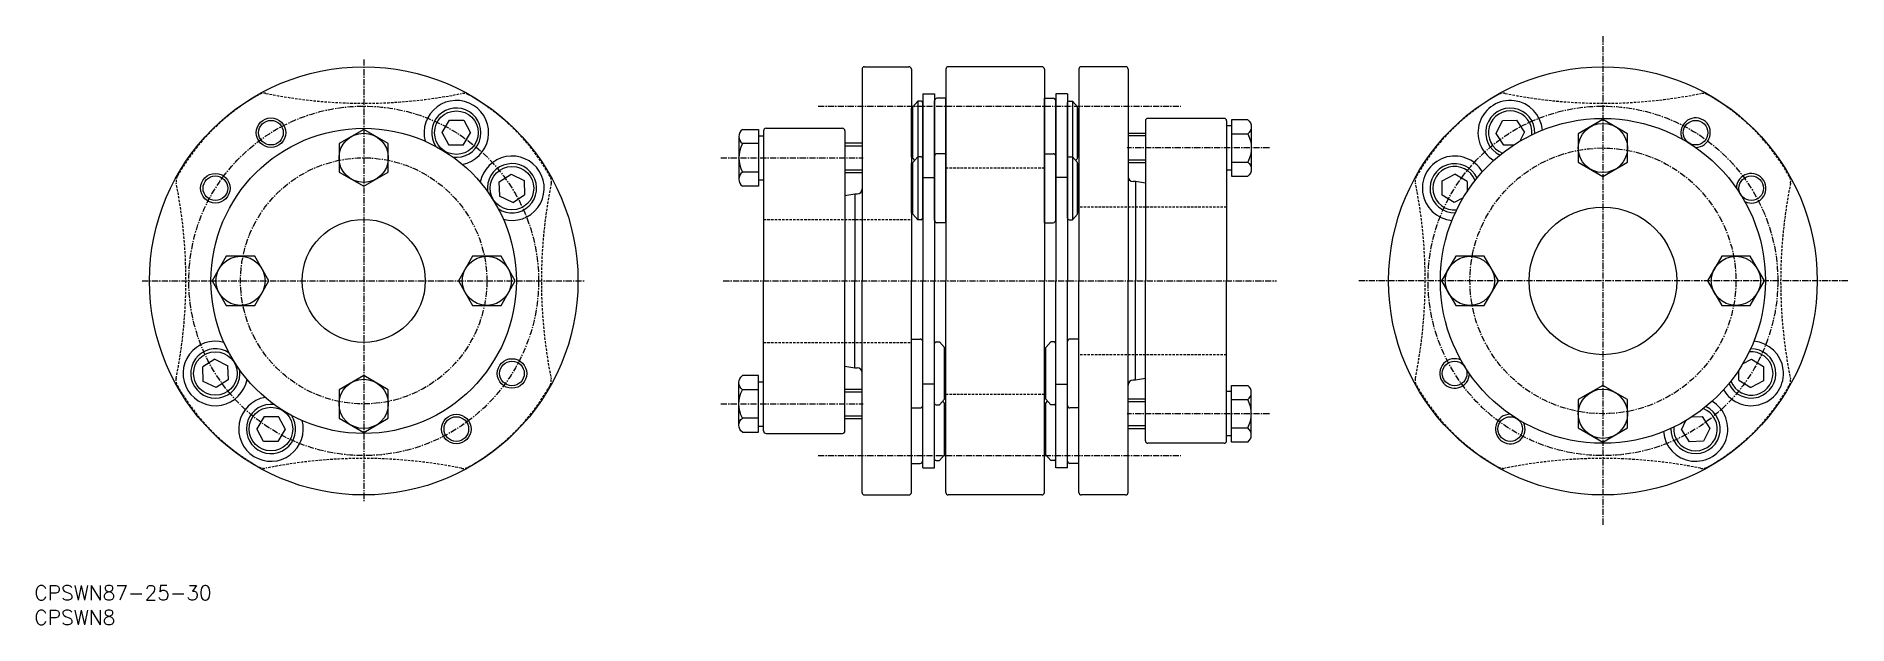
# Model space of a CAD drawing. Extents: x 45 to 413, y 37 to 157.
import ezdxf
from ezdxf.enums import TextEntityAlignment as Align

# ---------------------------------------------------------------- set-up
doc = ezdxf.new("R2010")
doc.units = 0
doc.linetypes.add('CENTER', pattern=[2, 1.25, -0.25, 0.25, -0.25])
doc.linetypes.add('DASHED', pattern=[0.75, 0.5, -0.25])
doc.layers.get('0').update_dxf_attribs({"linetype": 'CONTINUOUS'})
doc.layers.add('CENTER', color=1, linetype='CENTER')
doc.styles.get("Standard").update_dxf_attribs({"font": 'txt.shx', "bigfont": 'extfont.shx'})

# ---------------------------------------------------------------- blocks, each defined once
blk = doc.blocks.new('FB16')
at = {"color": 0}
for p, q in [((0, 5.773505), (-5.000002, 2.886753)), ((5.000002, 2.886753), (0, 5.773505)), ((-5.000002, 2.886753), (-5.000002, -2.886753)), ((5.000002, -2.886753), (5.000002, 2.886753)), ((-5.000002, -2.886753), (0, -5.773505)), ((0, -5.773505), (5.000002, -2.886753))]:
    blk.add_line(p, q, dxfattribs=at)
blk.add_circle((0, 0), 5, dxfattribs=at)
blk = doc.blocks.new('B016')
at = {"color": 0}
for p, q in [((-4, 4.32), (-4, -4.32)), ((-3.293206, 5.75), (0, 5.75)), ((0, 5.75), (0, -5.75)), ((0, 2.89), (-3.293206, 2.89)), ((0, -2.89), (-3.293206, -2.89)), ((0, -5.75), (-3.293206, -5.75))]:
    blk.add_line(p, q, dxfattribs=at)
for centre, radius, start, end in [((-2.2, 4.32), 1.8, 127.397187, 232.602813), ((2.261839, 0), 6.261839, 152.514396, 207.485604), ((-2.2, -4.32), 1.8, 127.397187, 232.602813)]:
    blk.add_arc(centre, radius, start, end, dxfattribs=at)

msp = doc.modelspace()

# ---------------------------------------------------------------- linework, layer by layer
at = {"color": 7, "linetype": 'CONTINUOUS'}
for p, q in [((212.82, 150.17), (212.82, 107.17)), ((213.32, 150.67), (222.32, 150.67)), ((222.82, 150.17), (222.82, 107.17)), ((229.82, 150.17), (229.82, 107.17)), ((249.32, 150.67), (230.32, 150.67)), ((249.82, 150.17), (249.82, 107.17)), ((256.82, 150.17), (256.82, 107.17)), ((266.32, 150.67), (257.32, 150.67)), ((266.82, 150.17), (266.82, 107.17)), ((223.12, 142.53), (224.12, 143.68)), ((224.12, 143.68), (224.12, 130.88)), ((224.82, 143.68), (224.12, 143.68)), ((225.12, 145.17), (225.12, 107.17)), ((225.12, 145.17), (227.52, 145.17)), ((227.52, 145.17), (227.52, 107.17)), ((227.52, 130.78), (227.52, 143.78)), ((229.82, 144.28), (228.02, 144.28)), ((229.82, 130.28), (229.82, 144.28)), ((249.82, 130.28), (249.82, 144.28)), ((249.82, 144.28), (251.62, 144.28)), ((252.12, 145.17), (252.12, 107.17)), ((254.52, 145.17), (252.12, 145.17)), ((252.12, 130.78), (252.12, 143.78)), ((254.52, 145.17), (254.52, 107.17)), ((254.82, 143.68), (255.52, 143.68)), ((255.52, 143.68), (255.52, 130.88)), ((256.52, 142.53), (255.52, 143.68)), ((127.56, 137.34), (129.05, 139.81)), ((129.05, 139.81), (131.97, 139.81)), ((131.97, 139.81), (133.33, 137.22)), ((222.82, 132.28), (222.82, 142.28)), ((223.12, 142.28), (222.82, 142.28)), ((223.12, 132.03), (223.12, 142.53)), ((223.12, 132.28), (223.12, 142.28)), ((225.12, 131.18), (225.12, 143.38)), ((254.52, 131.18), (254.52, 143.38)), ((256.52, 132.03), (256.52, 142.53)), ((256.52, 132.28), (256.52, 142.28)), ((256.52, 142.28), (256.82, 142.28)), ((256.82, 132.28), (256.82, 142.28)), ((286.32, 140.17), (270.82, 140.17)), ((341.51, 137.14), (342.79, 139.76)), ((342.79, 139.76), (345.71, 139.85)), ((347.27, 137.42), (345.71, 139.85)), ((128.9, 134.8), (127.56, 137.34)), ((131.84, 134.75), (133.33, 137.22)), ((191.82, 136.67), (192.82, 136.67)), ((192.82, 137.67), (192.82, 107.17)), ((193.32, 138.17), (208.82, 138.17)), ((209.32, 137.67), (209.32, 107.17)), ((270.32, 136.62), (266.82, 136.62)), ((270.32, 139.67), (270.32, 107.17)), ((286.82, 139.67), (286.82, 107.17)), ((287.82, 138.67), (286.82, 138.67)), ((343.07, 134.71), (341.51, 137.14)), ((347.27, 137.42), (346.36, 135.55)), ((131.84, 134.75), (128.87, 134.75)), ((209.32, 134.62), (212.82, 134.62)), ((227.52, 119.49), (227.52, 132.49)), ((229.82, 132.99), (228.02, 132.99)), ((229.82, 118.99), (229.82, 132.99)), ((249.82, 118.99), (249.82, 132.99)), ((249.82, 132.99), (251.62, 132.99)), ((252.12, 119.49), (252.12, 132.49)), ((345.11, 134.77), (343.07, 134.71)), ((139.17, 127.3), (141.6, 128.87)), ((141.6, 128.87), (144.22, 127.59)), ((209.32, 129.72), (212.82, 129.72)), ((222.82, 132.28), (223.12, 132.28)), ((222.82, 120.99), (222.82, 130.99)), ((223.12, 130.99), (222.82, 130.99)), ((223.12, 131.24), (224.12, 132.39)), ((223.12, 132.03), (223.46, 131.63)), ((223.12, 120.74), (223.12, 131.24)), ((223.12, 120.99), (223.12, 130.99)), ((224.12, 132.39), (224.12, 119.59)), ((224.82, 132.39), (224.12, 132.39)), ((225.12, 119.89), (225.12, 132.09)), ((254.52, 119.89), (254.52, 132.09)), ((254.82, 132.39), (255.52, 132.39)), ((256.52, 131.24), (255.52, 132.39)), ((255.52, 132.39), (255.52, 119.59)), ((256.52, 132.03), (256.17, 131.63)), ((256.82, 132.28), (256.52, 132.28)), ((256.52, 120.74), (256.52, 131.24)), ((256.52, 120.99), (256.52, 130.99)), ((256.52, 130.99), (256.82, 130.99)), ((256.82, 120.99), (256.82, 130.99)), ((270.32, 131.72), (266.82, 131.72)), ((287.82, 129.67), (286.82, 129.67)), ((330.57, 127.51), (333.15, 128.87)), ((335.62, 127.38), (333.15, 128.87)), ((139.26, 124.44), (139.17, 127.3)), ((144.22, 127.59), (144.31, 124.67)), ((191.82, 127.67), (192.82, 127.67)), ((225.12, 128.14), (227.52, 128.14)), ((254.52, 128.14), (252.12, 128.14)), ((268.32, 127.36), (267.82, 127.36)), ((270.32, 126.99), (268.32, 127.36)), ((268.32, 127.36), (268.32, 107.17)), ((330.57, 124.59), (330.57, 127.51)), ((335.62, 127.38), (335.62, 125.29)), ((141.89, 123.1), (139.22, 124.41)), ((141.89, 123.1), (144.31, 124.67)), ((209.32, 124.49), (211.32, 124.86)), ((211.32, 124.86), (211.32, 107.17)), ((211.32, 124.86), (211.82, 124.86)), ((333.04, 123.1), (330.57, 124.59)), ((334.84, 124.05), (333.04, 123.1)), ((222.82, 120.99), (223.12, 120.99)), ((223.12, 120.74), (224.12, 119.59)), ((224.82, 119.59), (224.12, 119.59)), ((229.82, 118.99), (228.02, 118.99)), ((249.82, 118.99), (251.62, 118.99)), ((254.82, 119.59), (255.52, 119.59)), ((256.52, 120.74), (255.52, 119.59)), ((256.82, 120.99), (256.52, 120.99)), ((192.82, 76.67), (192.82, 107.17)), ((209.32, 76.67), (209.32, 107.17)), ((211.32, 89.49), (211.32, 107.17)), ((212.82, 64.17), (212.82, 107.17)), ((222.82, 64.17), (222.82, 107.17)), ((225.12, 69.17), (225.12, 107.17)), ((227.52, 69.17), (227.52, 107.17)), ((229.82, 64.17), (229.82, 107.17)), ((249.82, 64.17), (249.82, 107.17)), ((252.12, 69.17), (252.12, 107.17)), ((254.52, 69.17), (254.52, 107.17)), ((256.82, 64.17), (256.82, 107.17)), ((266.82, 64.17), (266.82, 107.17)), ((268.32, 86.99), (268.32, 107.17)), ((270.32, 74.67), (270.32, 107.17)), ((286.82, 74.67), (286.82, 107.17)), ((222.82, 81.36), (222.82, 95.36)), ((222.82, 95.36), (224.62, 95.36)), ((225.12, 81.86), (225.12, 94.86)), ((227.52, 82.26), (227.52, 94.46)), ((227.82, 94.76), (228.52, 94.76)), ((229.52, 93.61), (228.52, 94.76)), ((229.52, 83.11), (229.52, 93.61)), ((229.52, 83.36), (229.52, 93.36)), ((229.52, 93.36), (229.82, 93.36)), ((229.82, 83.36), (229.82, 93.36)), ((249.82, 83.36), (249.82, 93.36)), ((250.12, 93.36), (249.82, 93.36)), ((250.12, 93.61), (251.12, 94.76)), ((250.12, 83.11), (250.12, 93.61)), ((250.12, 83.36), (250.12, 93.36)), ((251.82, 94.76), (251.12, 94.76)), ((252.12, 82.26), (252.12, 94.46)), ((254.52, 81.86), (254.52, 94.86)), ((256.82, 95.36), (255.02, 95.36)), ((256.82, 81.36), (256.82, 95.36)), ((81.39, 91.25), (78.96, 89.68)), ((79.05, 86.76), (78.96, 89.68)), ((81.39, 91.25), (84.06, 89.94)), ((84.01, 89.91), (84.1, 87.05)), ((209.32, 89.86), (211.32, 89.49)), ((211.32, 89.49), (211.82, 89.49)), ((390.78, 86.97), (390.78, 89.05)), ((391.56, 90.3), (393.36, 91.25)), ((393.36, 91.25), (395.83, 89.76)), ((395.83, 89.76), (395.83, 86.84)), ((81.68, 85.48), (79.05, 86.76)), ((84.1, 87.05), (81.68, 85.48)), ((191.82, 86.67), (192.82, 86.67)), ((209.32, 84.62), (212.82, 84.62)), ((227.52, 86.21), (225.12, 86.21)), ((252.12, 86.21), (254.52, 86.21)), ((268.32, 86.99), (267.82, 86.99)), ((270.32, 87.36), (268.32, 86.99)), ((287.82, 84.67), (286.82, 84.67)), ((390.78, 86.97), (393.25, 85.48)), ((395.83, 86.84), (393.25, 85.48)), ((222.82, 70.07), (222.82, 84.07)), ((222.82, 81.36), (224.62, 81.36)), ((225.12, 70.57), (225.12, 83.57)), ((227.52, 70.97), (227.52, 83.17)), ((227.82, 81.96), (228.52, 81.96)), ((229.52, 83.11), (228.52, 81.96)), ((229.52, 82.32), (229.17, 82.72)), ((229.82, 83.36), (229.52, 83.36)), ((229.52, 71.82), (229.52, 82.32)), ((229.52, 72.07), (229.52, 82.07)), ((229.52, 82.07), (229.82, 82.07)), ((229.82, 72.07), (229.82, 82.07)), ((249.82, 83.36), (250.12, 83.36)), ((249.82, 72.07), (249.82, 82.07)), ((250.12, 82.07), (249.82, 82.07)), ((250.12, 83.11), (251.12, 81.96)), ((250.12, 82.32), (250.46, 82.72)), ((250.12, 71.82), (250.12, 82.32)), ((250.12, 72.07), (250.12, 82.07)), ((251.82, 81.96), (251.12, 81.96)), ((252.12, 70.97), (252.12, 83.17)), ((254.52, 70.57), (254.52, 83.57)), ((256.82, 81.36), (255.02, 81.36)), ((256.82, 70.07), (256.82, 84.07)), ((270.32, 82.62), (266.82, 82.62)), ((91.43, 79.6), (89.94, 77.13)), ((91.43, 79.6), (94.4, 79.59)), ((94.37, 79.55), (95.71, 77.01)), ((191.82, 77.67), (192.82, 77.67)), ((209.32, 79.72), (212.82, 79.72)), ((270.32, 77.72), (266.82, 77.72)), ((379.13, 76.92), (380.05, 78.8)), ((381.29, 79.57), (383.33, 79.64)), ((383.33, 79.64), (384.9, 77.21)), ((91.3, 74.54), (89.94, 77.13)), ((94.22, 74.54), (91.3, 74.54)), ((95.71, 77.01), (94.22, 74.54)), ((193.32, 76.17), (208.82, 76.17)), ((286.32, 74.17), (270.82, 74.17)), ((287.82, 75.67), (286.82, 75.67)), ((379.13, 76.92), (380.7, 74.5)), ((383.61, 74.59), (380.7, 74.5)), ((384.9, 77.21), (383.61, 74.59)), ((222.82, 70.07), (224.62, 70.07)), ((227.82, 70.67), (228.52, 70.67)), ((229.52, 71.82), (228.52, 70.67)), ((229.82, 72.07), (229.52, 72.07)), ((249.82, 72.07), (250.12, 72.07)), ((250.12, 71.82), (251.12, 70.67)), ((251.82, 70.67), (251.12, 70.67)), ((256.82, 70.07), (255.02, 70.07)), ((225.12, 69.17), (227.52, 69.17)), ((254.52, 69.17), (252.12, 69.17)), ((213.32, 63.67), (222.32, 63.67)), ((249.32, 63.67), (230.32, 63.67)), ((266.32, 63.67), (257.32, 63.67))]:
    msp.add_line(p, q, dxfattribs=at)
at = {"color": 3, "linetype": 'DASHED'}
for p, q in [((229.82, 130.17), (249.82, 130.17)), ((286.82, 122.17), (256.82, 122.17)), ((192.82, 119.67), (222.82, 119.67)), ((192.82, 94.67), (222.82, 94.67)), ((286.82, 92.17), (256.82, 92.17)), ((229.82, 84.17), (249.82, 84.17))]:
    msp.add_line(p, q, dxfattribs=at)
at = {"color": 7, "linetype": 'CONTINUOUS'}
for points in [[(266.82, 137.17), (270.32, 137.17)], [(212.82, 135.17), (209.32, 135.17)], [(209.32, 129.17), (212.82, 129.17)], [(270.32, 131.17), (266.82, 131.17)], [(209.32, 85.17), (212.82, 85.17)], [(270.32, 83.17), (266.82, 83.17)], [(212.82, 79.17), (209.32, 79.17)], [(266.82, 77.17), (270.32, 77.17)]]:
    msp.add_lwpolyline(points, dxfattribs=at)
for centre, radius in [((111.64, 107.17), 43.5), ((363.2, 107.17), 43.5), ((92.82, 137.28), 3), ((92.82, 137.28), 2.5), ((130.45, 137.28), 4.42), ((363.2, 107.17), 33), ((382.01, 137.28), 2.5), ((111.64, 107.17), 31), ((81.53, 125.99), 3), ((141.74, 125.99), 4.42), ((81.53, 125.99), 2.5), ((393.31, 125.99), 2.5), ((363.2, 107.17), 15), ((111.64, 107.17), 12.5), ((81.53, 88.36), 4.42), ((141.74, 88.36), 3), ((141.74, 88.36), 2.5), ((333.1, 88.36), 2.5), ((92.82, 77.07), 4.42), ((130.45, 77.07), 3), ((130.45, 77.07), 2.5), ((344.39, 77.07), 2.5)]:
    msp.add_circle(centre, radius, dxfattribs=at)
for centre, radius, start, end in [((213.32, 150.17), 0.5, 90, 180), ((222.32, 150.17), 0.5, 0, 90), ((230.32, 150.17), 0.5, 90, 180), ((249.32, 150.17), 0.5, 0, 90), ((257.32, 150.17), 0.5, 90, 180), ((266.32, 150.17), 0.5, 0, 90), ((130.45, 137.28), 6.55, 280.6308, 195.3692), ((224.82, 143.38), 0.3, 0, 90), ((228.02, 143.78), 0.5, 90, 180), ((251.62, 143.78), 0.5, 0, 90), ((254.82, 143.38), 0.3, 90, 180), ((344.39, 137.28), 6.55, 4.581, 239.419), ((130.45, 137.28), 5, 262.0233, 213.9767), ((270.82, 139.67), 0.5, 90, 180), ((286.32, 139.67), 0.5, 0, 90), ((344.39, 137.28), 5, 358.4395, 245.5605), ((344.39, 137.28), 4.42, 354.5981, 249.4019), ((382.01, 137.28), 3, 270.1945, 205.8055), ((193.32, 137.67), 0.5, 90, 180), ((208.82, 137.67), 0.5, 0, 90), ((141.74, 125.99), 6.55, 254.6308, 169.3692), ((228.02, 132.49), 0.5, 90, 180), ((251.62, 132.49), 0.5, 0, 90), ((333.1, 125.99), 6.55, 30.581, 265.419), ((141.74, 125.99), 5, 236.0233, 187.9767), ((224.82, 132.09), 0.3, 0, 90), ((254.82, 132.09), 0.3, 90, 180), ((333.1, 125.99), 5, 24.4395, 271.5605), ((333.1, 125.99), 4.42, 20.5981, 275.4019), ((393.31, 125.99), 3, 244.1945, 179.8055), ((211.82, 125.86), 1, 270, 0), ((267.82, 128.36), 1, 180, 270), ((224.82, 119.89), 0.3, 270, 0), ((228.02, 119.49), 0.5, 180, 270), ((251.62, 119.49), 0.5, 270, 0), ((254.82, 119.89), 0.3, 180, 270), ((81.53, 88.36), 6.55, 74.6308, 349.3692), ((81.53, 88.36), 5, 56.0233, 7.9767), ((224.62, 94.86), 0.5, 0, 90), ((227.82, 94.46), 0.3, 90, 180), ((251.82, 94.46), 0.3, 0, 90), ((255.02, 94.86), 0.5, 90, 180), ((393.31, 88.36), 6.55, 210.581, 85.419), ((393.31, 88.36), 5, 204.4395, 91.5605), ((393.31, 88.36), 4.42, 200.5981, 95.4019), ((211.82, 88.49), 1, 0, 90), ((333.1, 88.36), 3, 64.1945, 359.8055), ((267.82, 85.99), 1, 90, 180), ((92.82, 77.07), 6.55, 100.6308, 15.3692), ((92.82, 77.07), 5, 82.0233, 33.9767), ((224.62, 81.86), 0.5, 270, 0), ((227.82, 82.26), 0.3, 180, 270), ((251.82, 82.26), 0.3, 270, 0), ((255.02, 81.86), 0.5, 180, 270), ((382.01, 77.07), 6.55, 184.581, 59.419), ((382.01, 77.07), 5, 178.4395, 65.5605), ((382.01, 77.07), 4.42, 174.5981, 69.4019), ((344.39, 77.07), 3, 90.1945, 25.8055), ((193.32, 76.67), 0.5, 180, 270), ((208.82, 76.67), 0.5, 270, 0), ((270.82, 74.67), 0.5, 180, 270), ((286.32, 74.67), 0.5, 270, 0), ((224.62, 70.57), 0.5, 270, 0), ((227.82, 70.97), 0.3, 180, 270), ((251.82, 70.97), 0.3, 270, 0), ((255.02, 70.57), 0.5, 180, 270), ((213.32, 64.17), 0.5, 180, 270), ((222.32, 64.17), 0.5, 270, 0), ((230.32, 64.17), 0.5, 180, 270), ((249.32, 64.17), 0.5, 270, 0), ((257.32, 64.17), 0.5, 180, 270), ((266.32, 64.17), 0.5, 270, 0)]:
    msp.add_arc(centre, radius, start, end, dxfattribs=at)
at = {"color": 3, "linetype": 'DASHED'}
for centre, radius, start, end in [((111.64, 107.17), 43.4, 119.2603, 150.6787), ((91.4, 143.29), 2, 78.5159, 119.2603), ((111.71, 243.25), 100, 258.5159, 281.4231), ((131.91, 143.27), 2, 60.6787, 101.4231), ((111.64, 107.17), 43.4, 29.2603, 60.6787), ((363.2, 107.17), 43.4, 119.2603, 150.6787), ((342.97, 143.29), 2, 78.5159, 119.2603), ((363.27, 243.25), 100, 258.5159, 281.4231), ((383.47, 143.27), 2, 60.6787, 101.4231), ((363.2, 107.17), 43.4, 29.2603, 60.6787), ((75.54, 127.45), 2, 150.6787, 191.4231), ((-24.44, 107.25), 100, 348.5159, 11.4231), ((247.71, 107.1), 100, 168.5159, 191.4231), ((147.75, 127.41), 2, 348.5159, 29.2603), ((327.1, 127.45), 2, 150.6787, 191.4231), ((227.13, 107.25), 100, 348.5159, 11.4231), ((499.28, 107.1), 100, 168.5159, 191.4231), ((399.32, 127.41), 2, 348.5159, 29.2603), ((75.52, 86.94), 2, 168.5159, 209.2603), ((111.64, 107.17), 43.4, 209.2603, 240.6787), ((111.64, 107.17), 43.4, 299.2603, 330.6787), ((147.73, 86.9), 2, 330.6787, 11.4231), ((327.08, 86.94), 2, 168.5159, 209.2603), ((363.2, 107.17), 43.4, 209.2603, 240.6787), ((363.2, 107.17), 43.4, 299.2603, 330.6787), ((399.3, 86.9), 2, 330.6787, 11.4231), ((111.56, -28.9), 100, 78.5159, 101.4231), ((363.13, -28.9), 100, 78.5159, 101.4231), ((91.36, 71.08), 2, 240.6787, 281.4231), ((131.87, 71.06), 2, 258.5159, 299.2603), ((342.93, 71.08), 2, 240.6787, 281.4231), ((383.44, 71.06), 2, 258.5159, 299.2603)]:
    msp.add_arc(centre, radius, start, end, dxfattribs=at)
at = {"layer": 'CENTER', "color": 1, "linetype": 'CENTER'}
for p, q in [((363.2, 156.88), (363.2, 57.47)), ((111.64, 152.17), (111.64, 62.17)), ((203.88, 142.67), (277.54, 142.67)), ((295.51, 134.17), (266.62, 134.17)), ((184.13, 132.17), (213.02, 132.17)), ((66.64, 107.17), (156.64, 107.17)), ((184.62, 107.17), (296.96, 107.17)), ((412.91, 107.17), (313.49, 107.17)), ((184.13, 82.17), (213.02, 82.17)), ((295.51, 80.17), (266.62, 80.17)), ((203.88, 71.67), (277.54, 71.67))]:
    msp.add_line(p, q, dxfattribs=at)
for centre, radius in [((111.64, 107.17), 35.5), ((363.2, 107.17), 35.5), ((363.2, 107.17), 27), ((111.64, 107.17), 25)]:
    msp.add_circle(centre, radius, dxfattribs=at)

# ---------------------------------------------------------------- block references
at = {"color": 7, "linetype": 'CONTINUOUS', "xscale": -1}
msp.add_blockref('B016', (287.82, 134.17), dxfattribs=at)
at = {"color": 7, "linetype": 'CONTINUOUS'}
for name, p in [('FB16', (363.2, 134.17)), ('FB16', (111.64, 132.17)), ('B016', (191.82, 132.17))]:
    msp.add_blockref(name, p, dxfattribs=at)
for name, p, rotation in [('FB16', (86.64, 107.17), 90), ('FB16', (136.64, 107.17), 270), ('FB16', (336.2, 107.17), 90), ('FB16', (390.2, 107.17), 270), ('FB16', (111.64, 82.17), 180), ('B016', (287.82, 80.17), 180), ('FB16', (363.2, 80.17), 180)]:
    msp.add_blockref(name, p, dxfattribs=dict(at, rotation=rotation))
at = {"color": 7, "linetype": 'CONTINUOUS', "xscale": -1, "rotation": 180}
msp.add_blockref('B016', (191.82, 82.17), dxfattribs=at)

# ---------------------------------------------------------------- texts
at = {"color": 7, "linetype": 'CONTINUOUS'}
for s, p in [('CPSWN87-25-30', (44.78, 43.8)), ('CPSWN8', (44.78, 38.8))]:
    msp.add_text(s, height=3, dxfattribs=at).set_placement(p, align=Align.MIDDLE_LEFT)

doc.saveas('drawing.dxf')
